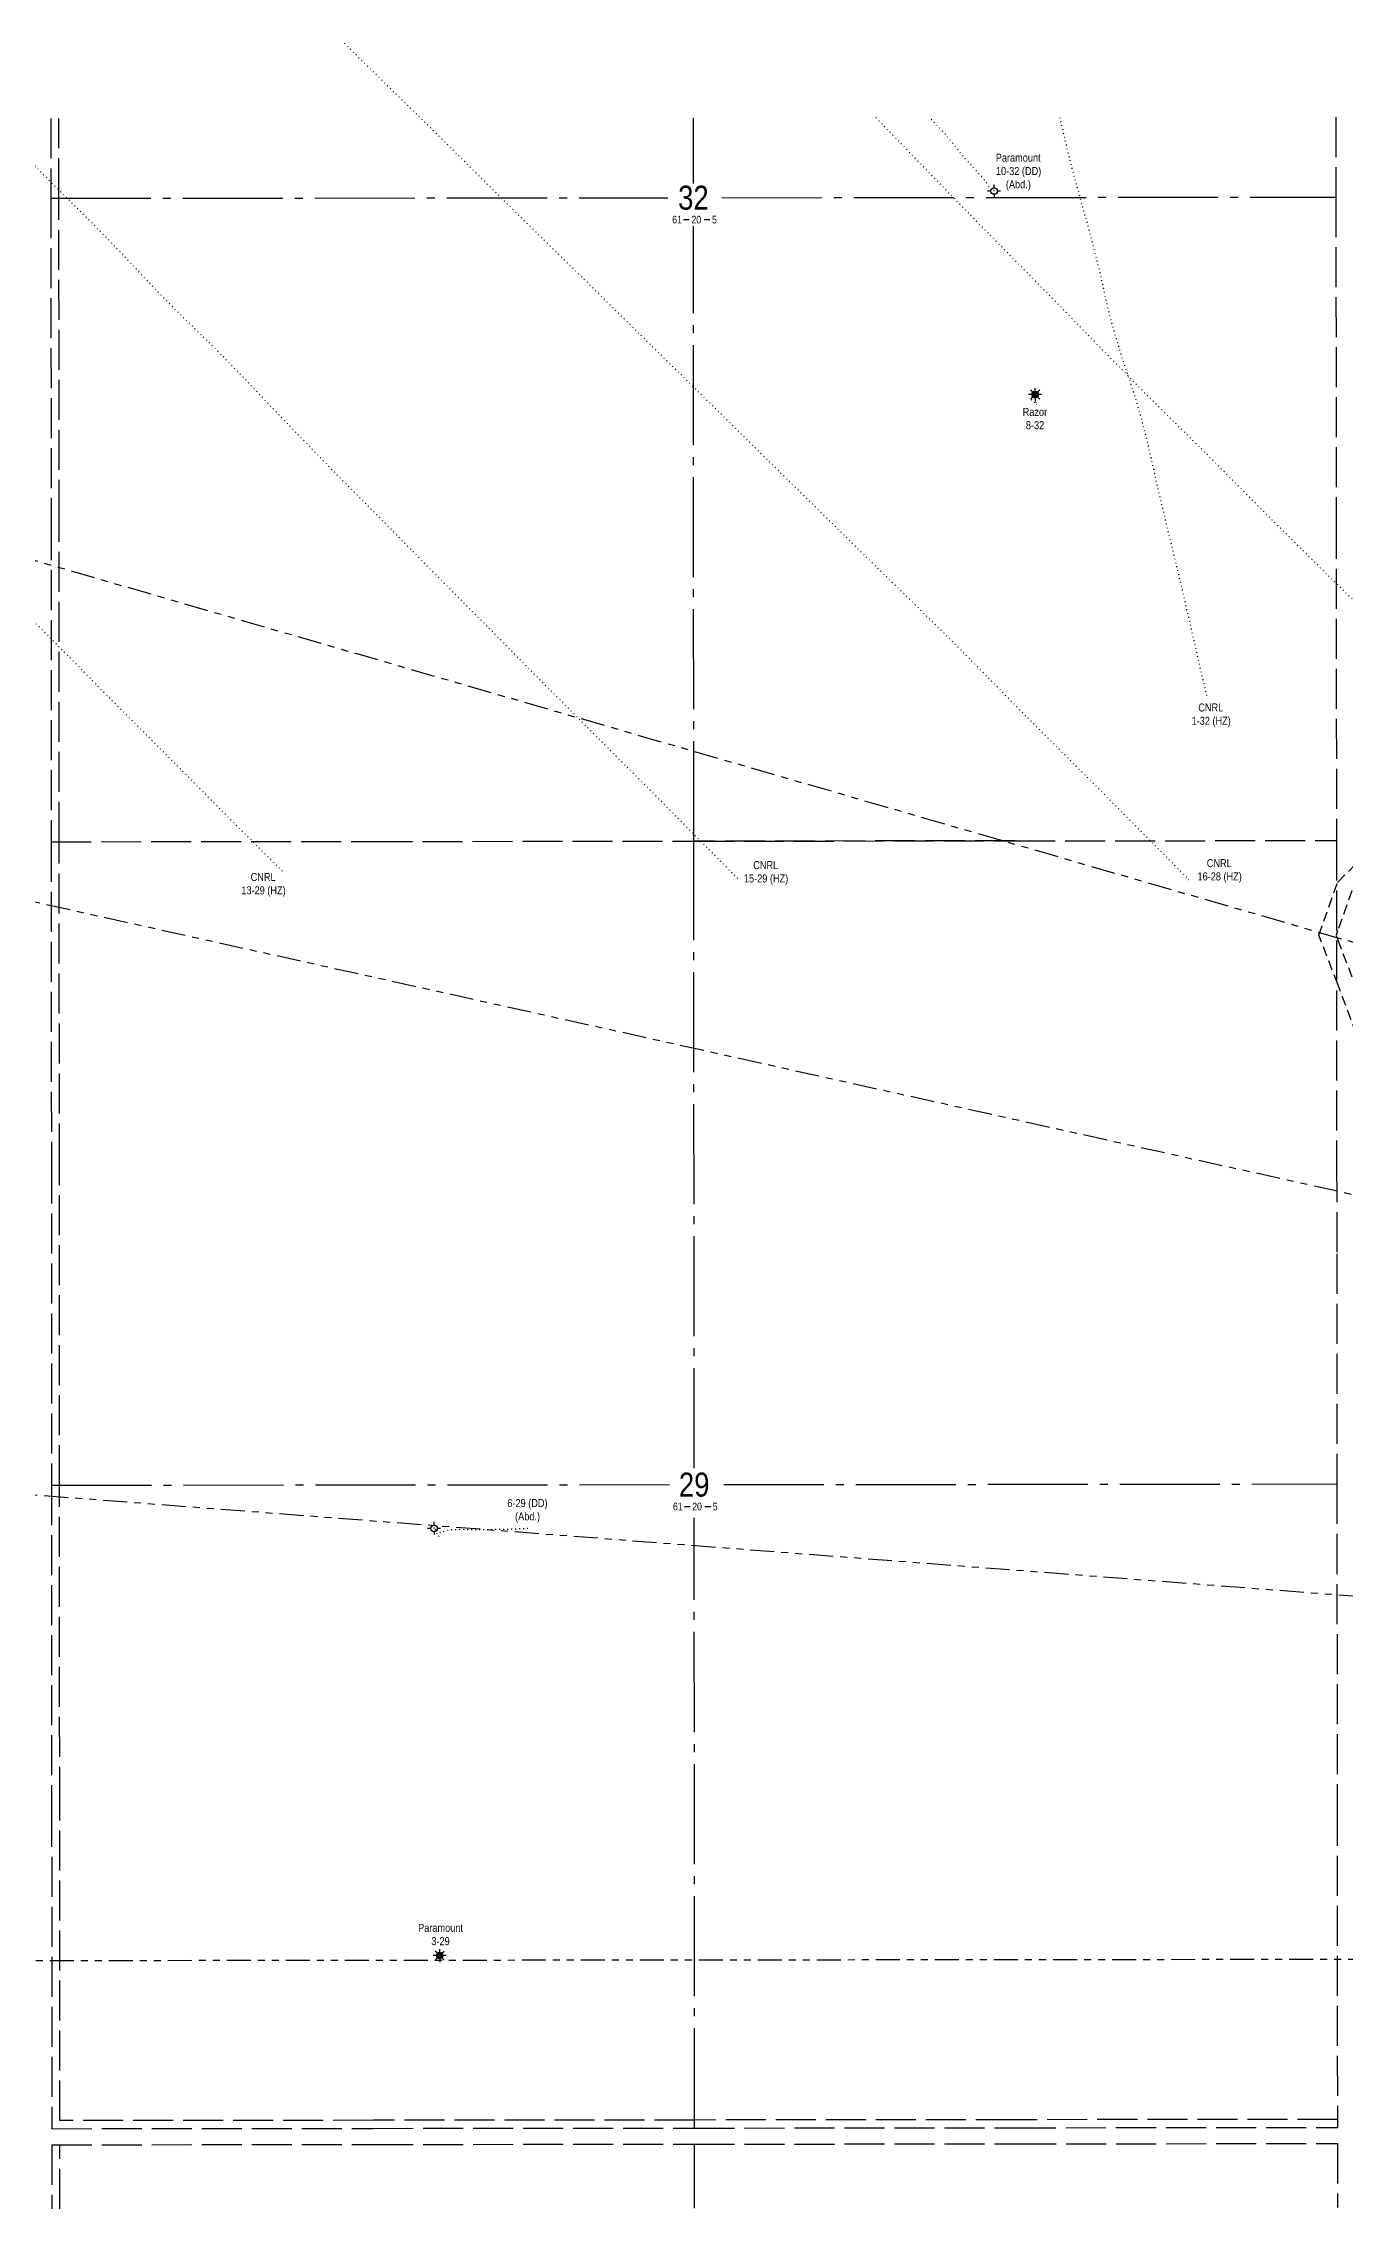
# Model space of a CAD drawing. Extents: x 493830 to 508605, y 6011694 to 6019262.
# Drawn here: x 501539 to 503165, y 6016556 to 6019262 of the extents above; entities that cross this region are included whole.
import ezdxf
from ezdxf.enums import TextEntityAlignment as Align

# ---------------------------------------------------------------- set-up
doc = ezdxf.new("R2010")
doc.units = 0
doc.header["$LTSCALE"] = 5
for name, pattern in [('foc-ACCESSROAD', [3.75, 2.5, -1.25]), ('foc-DOT', [1, 0.2, -0.8]), ('foc-DRILLPATH', [14.75, 6, -1.75, 1.75, -1.75, 1.75, -1.75]), ('foc-QUARTERLINE', [33, 25, -3, 2, -3]), ('foc-UNSURVEYED', [12.5, 10, -2.5])]:
    doc.linetypes.add(name, pattern=pattern)
for name, color, linetype in [('10', 1, 'Continuous'), ('9', 3, 'Continuous'), ('AS-DRILL-T', 8, 'Continuous'), ('DETAIL-HZ-Existing', 8, 'foc-DOT'), ('F-AR', 190, 'foc-ACCESSROAD'), ('F-WS-S', 8, 'Continuous'), ('L-SECLBL', 7, 'Continuous'), ('L-SECQ', 8, 'foc-QUARTERLINE'), ('L-USEC', 7, 'foc-UNSURVEYED'), ('P-PDRILLPATH', 12, 'foc-DRILLPATH')]:
    doc.layers.add(name, color=color, linetype=linetype)
doc.styles.add('80L', font='ARIALN.TTF', dxfattribs={"height": 10})
doc.styles.add('SIMPLEX', font='ARIALN.TTF')

# ---------------------------------------------------------------- blocks, each defined once
blk = doc.blocks.new('L-SECLBL')
at = {"layer": '9', "color": 7}
for p, q in [((-5.1, -27.8), (-12.3, -27.8)), ((20.7, -27.8), (13.5, -27.8))]:
    blk.add_line(p, q, dxfattribs=at)
at = {"layer": '10', "color": 2, "style": 'SIMPLEX'}
blk.add_attdef('SEC', text='', height=30, dxfattribs=at).set_placement((0, 0), align=Align.MIDDLE)
at = {"layer": '10', "color": 5, "style": '80L'}
blk.add_attdef('TWP', text='', height=9.5, dxfattribs=at).set_placement((-14.4, -27.4), align=Align.MIDDLE_RIGHT)
blk.add_attdef('RGE', text='', height=9.5, dxfattribs=at).set_placement((3.6, -27.4), align=Align.MIDDLE_CENTER)
blk.add_attdef('MER', text='', height=9.5, dxfattribs=at).set_placement((23.2, -27.4), align=Align.MIDDLE_LEFT)
blk = doc.blocks.new('GAS')
h = blk.add_hatch(color=255)
h.dxf.hatch_style = 1
edge = h.paths.add_edge_path()
edge.add_arc((0, 0), 0.9, 0, 360)
for p, q in [((-0.81, 0), (-1.62, 0)), ((-0.57, 0.57), (-1.14, 1.14)), ((0, 0.81), (0, 1.62)), ((0.57, 0.57), (1.14, 1.14)), ((1.62, 0), (0.81, 0)), ((-0.57, -0.57), (-1.14, -1.14)), ((0, -0.81), (0, -1.62)), ((1.14, -1.14), (0.57, -0.57))]:
    blk.add_line(p, q)
blk.add_circle((0, 0), 0.8)
blk = doc.blocks.new('GABD')
for p, q in [((-0.81, 0), (-1.62, 0)), ((0, 0.81), (0, 1.62)), ((1.62, 0), (0.81, 0)), ((0, -0.81), (0, -1.62))]:
    blk.add_line(p, q)
blk.add_circle((0, 0), 0.8)

msp = doc.modelspace()

# ---------------------------------------------------------------- linework, layer by layer
at = {"layer": 'DETAIL-HZ-Existing', "flags": 128}
for points in [[(500804.728, 6019261.574), (500829.963, 6019236.81), (500868.975, 6019198.002), (500908.507, 6019158.844), (500928.298, 6019139.516), (500987.351, 6019081.649), (501006.562, 6019062.39), (501026.454, 6019042.641), (501065.646, 6019003.853), (501105.118, 6018965.005), (501144.77, 6018926.417), (501204.413, 6018868.711), (501224.214, 6018849.392), (501243.715, 6018829.773), (501263.306, 6018809.934), (501358.272, 6018712.279), (501415.705, 6018652.702), (501454.207, 6018612.755), (501473.358, 6018592.966), (501513.671, 6018552.708), (501532.091, 6018534.579), (501570.944, 6018495.691), (501609.856, 6018455.863), (501629.397, 6018436.204), (501649.118, 6018416.755), (501668.599, 6018397.096), (501688.03, 6018377.487), (501727.142, 6018338.25), (501746.543, 6018318.601), (501785.586, 6018279.373), (501805.297, 6018259.844), (501815.137, 6018250.084), (501839.788, 6018225.406)], [(501376.986, 6019261.996), (501385.467, 6019253.728), (501405.418, 6019234.229), (501424.659, 6019214.59), (501443.74, 6019194.561), (501462.701, 6019174.942), (501482.282, 6019155.123), (501501.973, 6019135.654), (501521.295, 6019116.285), (501540.806, 6019096.356), (501560.457, 6019076.707), (501579.878, 6019057.509), (501599.669, 6019037.81), (501619.04, 6019018.041), (501638.121, 6018998.102), (501656.032, 6018978.983), (501675.044, 6018958.894), (501694.425, 6018939.115), (501713.926, 6018919.496), (501733.167, 6018900.697), (501753.068, 6018881.388), (501791.73, 6018841.901), (501810.691, 6018821.752), (501829.752, 6018801.653), (501848.924, 6018781.724), (501868.135, 6018762.005), (501887.306, 6018742.036), (501906.497, 6018722.197), (501926.088, 6018702.668), (501965.01, 6018663.49), (502022.434, 6018605.054), (502061.486, 6018565.806), (502080.967, 6018546.197), (502100.418, 6018526.568), (502119.889, 6018506.919), (502139.48, 6018487.03), (502158.961, 6018467.382), (502178.502, 6018447.773), (502197.774, 6018428.474), (502217.495, 6018408.615), (502236.966, 6018389.016), (502256.607, 6018369.397), (502276.188, 6018349.798), (502295.779, 6018330.289), (502315.27, 6018310.69), (502333.661, 6018292.001), (502353.102, 6018272.402), (502372.604, 6018252.784), (502382.254, 6018243.054), (502407.726, 6018217.216)], [(501915.221, 6019262.393), (501934.527, 6019242.985), (502013.512, 6019165.79), (502033.193, 6019146.361), (502111.687, 6019068.445), (502151.02, 6019029.768), (502170.541, 6019010.639), (502210.083, 6018971.901), (502229.974, 6018952.242), (502308.729, 6018874.647), (502328.56, 6018855.188), (502348.271, 6018835.799), (502368.032, 6018816.43), (502386.663, 6018798.172), (502406.154, 6018778.853), (502425.735, 6018759.414), (502445.587, 6018739.925), (502465.178, 6018720.676), (502524.501, 6018662.44), (502583.314, 6018604.533), (502603.326, 6018584.984), (502617.016, 6018571.735), (502662.669, 6018526.828), (502682.14, 6018507.339), (502701.761, 6018487.57), (502720.402, 6018468.711), (502740.014, 6018448.742), (502759.145, 6018429.273), (502837.329, 6018351.028), (502856.85, 6018331.629), (502876.472, 6018311.82), (502895.933, 6018292.181), (502944.666, 6018243.104), (502970.257, 6018217.076)], [(502579.382, 6019169.562), (502611.619, 6019136.053), (502650.191, 6019096.156), (502688.713, 6019056.658), (502707.985, 6019036.969), (502727.326, 6019017.35), (502746.517, 6018997.862), (502803.99, 6018939.325), (502842.633, 6018899.747), (502861.934, 6018879.838), (502920.078, 6018820.662), (502959.49, 6018781.874), (502998.632, 6018743.057), (503056.926, 6018684.21), (503116.199, 6018625.204), (503135.87, 6018605.725), (503175.363, 6018566.917), (503195.044, 6018547.638), (503214.715, 6018528.2), (503253.567, 6018489.862), (503312.691, 6018431.715), (503352.163, 6018393.008), (503371.734, 6018373.549), (503430.518, 6018315.043), (503450.159, 6018295.684), (503469.98, 6018276.215), (503489.581, 6018257.156), (503509.422, 6018237.767), (503531.314, 6018216.289)], [(502727.004, 6019077.645), (502727.004, 6019077.845), (502727.003, 6019078.095), (502726.993, 6019078.295), (502726.703, 6019078.375), (502726.663, 6019078.445), (502726.553, 6019078.525), (502726.403, 6019078.555), (502726.203, 6019078.494), (502726.143, 6019078.444), (502726.083, 6019078.544), (502725.933, 6019078.654), (502725.713, 6019078.674), (502725.483, 6019078.614), (502725.293, 6019078.504), (502725.143, 6019078.404), (502724.993, 6019078.354), (502724.863, 6019078.354), (502724.723, 6019078.354), (502724.583, 6019078.253), (502724.443, 6019078.243), (502724.203, 6019078.343), (502723.863, 6019078.693), (502723.243, 6019079.443), (502722.602, 6019080.532), (502721.701, 6019081.842), (502720.4, 6019084.041), (502718.538, 6019086.74), (502716.297, 6019089.649), (502713.895, 6019092.657), (502711.283, 6019095.736), (502708.431, 6019098.934), (502705.409, 6019102.112), (502702.407, 6019105.23), (502699.685, 6019108.429), (502696.884, 6019111.527), (502694.062, 6019114.725), (502691.28, 6019117.764), (502688.528, 6019120.862), (502685.836, 6019124.22), (502683.174, 6019127.819), (502680.172, 6019131.467), (502677.179, 6019135.235), (502674.167, 6019139.064), (502670.835, 6019143.032), (502667.392, 6019147.05), (502663.96, 6019150.928), (502660.558, 6019154.635), (502657.226, 6019158.204), (502653.924, 6019161.672), (502650.742, 6019165.09), (502647.73, 6019168.478), (502646.732, 6019169.626)], [(502808.813, 6019169.78), (502810.525, 6019162.669), (502812.741, 6019153.26), (502814.946, 6019143.851), (502817.201, 6019134.432), (502819.476, 6019125.024), (502821.731, 6019115.635), (502824.126, 6019106.256), (502826.691, 6019096.937), (502829.286, 6019087.629), (502831.851, 6019078.29), (502834.376, 6019068.962), (502836.942, 6019059.643), (502839.547, 6019050.344), (502842.162, 6019041.046), (502844.787, 6019031.717), (502847.302, 6019022.389), (502849.727, 6019013.01), (502852.112, 6019003.631), (502854.477, 6018994.243), (502856.852, 6018984.884), (502859.167, 6018975.495), (502861.363, 6018966.066), (502863.478, 6018956.627), (502865.513, 6018947.169), (502867.578, 6018937.71), (502869.853, 6018928.321), (502872.298, 6018918.972), (502874.783, 6018909.664), (502877.388, 6018900.345), (502880.173, 6018891.087), (502883.018, 6018881.858), (502885.873, 6018872.6), (502888.768, 6018863.391), (502891.853, 6018854.193), (502894.978, 6018845.055), (502898.003, 6018835.896), (502900.998, 6018826.688), (502903.843, 6018817.46), (502906.599, 6018808.211), (502909.304, 6018798.942), (502911.889, 6018789.614), (502914.354, 6018780.275), (502916.679, 6018770.867), (502918.904, 6018761.478), (502921.099, 6018752.039), (502923.234, 6018742.62), (502925.359, 6018733.181), (502927.475, 6018723.762), (502929.59, 6018714.323), (502931.745, 6018704.875), (502933.98, 6018695.466), (502936.305, 6018686.067), (502938.55, 6018676.658), (502940.685, 6018667.25), (502942.92, 6018657.851), (502945.276, 6018648.462), (502947.591, 6018639.113), (502949.816, 6018629.685), (502952.031, 6018620.276), (502954.326, 6018610.887), (502956.661, 6018601.518), (502958.966, 6018592.14), (502961.201, 6018582.751), (502963.356, 6018573.402), (502965.522, 6018563.883), (502967.637, 6018554.464), (502969.832, 6018545.065), (502972.047, 6018535.657), (502974.182, 6018526.248), (502976.367, 6018516.829), (502978.552, 6018507.4), (502980.668, 6018497.981), (502982.783, 6018488.552), (502984.938, 6018479.114), (502987.133, 6018469.685), (502989.368, 6018460.286), (502993.317, 6018444.168)], [(502778.284, 6018823.432), (502778.284, 6018823.362), (502778.224, 6018823.242), (502778.184, 6018823.182), (502778.144, 6018823.162), (502778.104, 6018823.152), (502778.094, 6018823.132), (502778.134, 6018823.112), (502778.144, 6018823.102), (502778.394, 6018823.112), (502778.194, 6018823.142), (502778.214, 6018823.182), (502778.244, 6018823.202), (502778.254, 6018823.192), (502778.244, 6018823.172), (502778.224, 6018823.162), (502778.154, 6018823.132), (502777.984, 6018822.932), (502777.725, 6018822.592), (502777.545, 6018822.201), (502777.375, 6018821.791), (502777.135, 6018821.461), (502777.015, 6018821.191), (502777.016, 6018820.921), (502777.006, 6018820.631), (502776.946, 6018820.361), (502776.726, 6018820.021), (502776.396, 6018819.641), (502776.057, 6018819.231), (502775.697, 6018818.84), (502775.337, 6018818.45), (502774.977, 6018818.06), (502774.678, 6018817.72), (502774.528, 6018817.44), (502774.358, 6018817.26), (502774.338, 6018817.179), (502774.378, 6018817.179), (502774.378, 6018817.2), (502774.378, 6018817.22), (502774.358, 6018817.31), (502774.388, 6018817.44), (502774.438, 6018817.53), (502774.458, 6018817.56), (502774.448, 6018817.64), (502774.458, 6018817.72), (502774.317, 6018817.78), (502773.998, 6018817.719), (502773.728, 6018817.369), (502773.878, 6018816.639), (502774.439, 6018815.81), (502775.189, 6018815.1), (502776.02, 6018814.431), (502776.87, 6018813.801), (502777.92, 6018813.182), (502779.09, 6018812.792), (502779.97, 6018813.283), (502780.04, 6018814.363), (502779.499, 6018814.453), (502779.07, 6018813.832), (502778.95, 6018813.112), (502778.941, 6018812.392), (502778.981, 6018811.892), (502779.041, 6018811.492), (502779.082, 6018811.092), (502779.142, 6018810.792), (502779.102, 6018810.552), (502779.092, 6018810.602), (502779.192, 6018810.852), (502779.361, 6018811.153), (502779.441, 6018811.453), (502779.571, 6018811.533), (502779.831, 6018811.543), (502780.091, 6018811.553)], [(502027.126, 6017406.174), (502027.126, 6017406.244), (502027.126, 6017406.494), (502027.125, 6017406.864), (502027.125, 6017407.224), (502027.125, 6017407.534), (502027.125, 6017407.224), (502027.125, 6017406.894), (502027.126, 6017406.594), (502027.126, 6017406.134), (502027.126, 6017405.804), (502027.126, 6017405.794), (502027.646, 6017406.204), (502028.386, 6017405.935), (502028.897, 6017404.245), (502029.818, 6017401.225), (502031.429, 6017397.896), (502033.07, 6017396.437), (502033.61, 6017396.897), (502033.729, 6017398.617), (502034.018, 6017400.107), (502034.378, 6017400.757), (502034.538, 6017400.997), (502034.708, 6017401.197), (502035.038, 6017401.377), (502035.618, 6017401.568), (502036.408, 6017401.758), (502037.418, 6017401.978), (502038.587, 6017402.249), (502039.907, 6017402.69), (502041.467, 6017403.28), (502043.177, 6017403.801), (502044.917, 6017404.222), (502046.906, 6017404.553), (502049.166, 6017404.794), (502051.506, 6017404.945), (502053.936, 6017404.966), (502056.646, 6017405.007), (502059.586, 6017405.108), (502062.646, 6017405.14), (502065.896, 6017405.051), (502069.366, 6017404.983), (502073.136, 6017405.004), (502077.086, 6017404.926), (502080.966, 6017404.808), (502084.926, 6017404.76), (502088.866, 6017404.701), (502092.836, 6017404.783), (502096.876, 6017404.925), (502101.106, 6017405.027), (502105.266, 6017405.148), (502109.466, 6017405.25), (502113.446, 6017405.322), (502117.396, 6017405.394), (502125.416, 6017405.657), (502129.376, 6017405.819), (502134.696, 6017406.021), (502144.476, 6017406.386)]]:
    msp.add_lwpolyline(points, dxfattribs=at)
at = {"layer": 'F-AR'}
for points in [[(503186.596, 6018007.042), (503156.377, 6018086.267), (503133.019, 6018147.504), (503156.28, 6018213.341), (503156.543, 6018214.085), (503186.415, 6018244.253)], [(503173.912, 6018203.195), (503156.326, 6018153.421), (503154.329, 6018147.768), (503156.334, 6018142.507), (503186.553, 6018063.284)]]:
    msp.add_lwpolyline(points, dxfattribs=at)
at = {"layer": 'L-SECQ', "flags": 128}
for points in [[(502351.196, 6019087.146), (502351.146, 6019169.345)], [(501548.252, 6019068.707), (502319.092, 6019069.406)], [(502386.87, 6019069.467), (503154.164, 6019070.162)], [(502351.695, 6018265.216), (502351.228, 6019034.022)], [(502352.172, 6017481.343), (502351.695, 6018265.216)], [(501548.981, 6017460.231), (502321.392, 6017460.965)], [(502389.202, 6017461.029), (503155.391, 6017461.757)], [(502352.674, 6016656.776), (502352.21, 6017419.37)], [(502352.734, 6016556.788), (502352.686, 6016636.67)]]:
    msp.add_lwpolyline(points, dxfattribs=at)
at = {"layer": 'L-USEC'}
for p, q in [((501548.207, 6019168.582), (501548.252, 6019068.698)), ((501558.305, 6019068.717), (501558.259, 6019168.591)), ((503154.088, 6019170.109), (503154.164, 6019070.162)), ((501548.252, 6019068.698), (501548.436, 6018666.58)), ((501558.488, 6018666.598), (501558.305, 6019068.717)), ((503154.164, 6019070.162), (503154.471, 6018668.062)), ((501548.436, 6018666.58), (501548.617, 6018264.461)), ((501558.669, 6018264.479), (501558.488, 6018666.598)), ((503154.471, 6018668.062), (503154.778, 6018265.959)), ((501548.617, 6018264.47), (501950.15, 6018264.842)), ((501548.617, 6018264.461), (501548.799, 6017862.34)), ((501558.851, 6017862.361), (501558.669, 6018264.479)), ((501950.15, 6018264.842), (502351.695, 6018265.216)), ((502351.695, 6018265.216), (502753.237, 6018265.587)), ((502753.237, 6018265.587), (502351.695, 6018265.216)), ((502753.237, 6018265.587), (503154.778, 6018265.959)), ((503154.778, 6018265.959), (503155.085, 6017863.858)), ((501548.799, 6017862.34), (501548.981, 6017460.221)), ((501559.033, 6017460.24), (501558.851, 6017862.361)), ((503155.085, 6017863.858), (503155.172, 6017749.455)), ((503155.172, 6017749.455), (503155.391, 6017461.757)), ((501548.981, 6017460.221), (501549.163, 6017058.097)), ((501559.215, 6017058.119), (501559.033, 6017460.24)), ((503155.391, 6017461.757), (503155.697, 6017059.651)), ((501549.163, 6017058.097), (501549.345, 6016655.997)), ((501559.393, 6016666.058), (501559.215, 6017058.119)), ((503155.697, 6017059.651), (503156.004, 6016657.556)), ((501549.345, 6016655.997), (501950.995, 6016656.386)), ((501950.999, 6016666.438), (501559.393, 6016666.058)), ((501950.995, 6016656.386), (502352.666, 6016656.776)), ((502352.667, 6016666.829), (501950.999, 6016666.438)), ((502352.666, 6016656.776), (502754.333, 6016657.166)), ((502754.332, 6016667.219), (502352.667, 6016666.829)), ((503155.996, 6016667.608), (502754.332, 6016667.219)), ((502754.333, 6016657.166), (503156.004, 6016657.556)), ((501549.354, 6016635.89), (501951.014, 6016636.28)), ((501549.354, 6016635.89), (501549.391, 6016555.992)), ((501559.443, 6016556.001), (501559.406, 6016635.9)), ((501951.014, 6016636.28), (502352.686, 6016636.67)), ((502352.686, 6016636.67), (502754.353, 6016637.06)), ((502754.353, 6016637.06), (503156.019, 6016637.45)), ((503156.019, 6016637.45), (503156.08, 6016557.585))]:
    msp.add_line(p, q, dxfattribs=at)
at = {"layer": 'P-PDRILLPATH', "flags": 128}
for points in [[(504427.402, 6016743.804), (504216.805, 6017837.172), (500192.074, 6019002.72)], [(504434.718, 6016743.843), (504551.969, 6017517.654), (499822.205, 6018567.702)], [(504442.034, 6016743.882), (504902.282, 6017188.982), (500022.331, 6017563.318)], [(504449.412, 6016743.927), (504572.642, 6016868.829), (500022.412, 6016864.315)]]:
    msp.add_lwpolyline(points, dxfattribs=at)

# ---------------------------------------------------------------- block references
at = {"layer": 'AS-DRILL-T', "xscale": 4.999999999999975, "yscale": 4.999999999999975, "zscale": 4.999999999999975}
for p in [(502727.004, 6019077.645), (502027.126, 6017406.174)]:
    msp.add_blockref('GABD', p, dxfattribs=at)
at = {"layer": 'F-WS-S', "xscale": 4.999999999999975, "yscale": 4.999999999999975, "zscale": 4.999999999999975}
for p in [(502778.284, 6018823.432), (502034.129, 6016872.322)]:
    msp.add_blockref('GAS', p, dxfattribs=at)
at = {"layer": 'L-SECLBL'}
for p, values in [((502351.206, 6019069.435), {'SEC': '32', 'TWP': '61', 'RGE': '20', 'MER': '5'}), ((502352.184, 6017460.994), {'SEC': '29', 'TWP': '61', 'RGE': '20', 'MER': '5'})]:
    msp.add_blockref('L-SECLBL', p, dxfattribs=at).add_auto_attribs(values)

# ---------------------------------------------------------------- texts
at = {"layer": 'AS-DRILL-T', "attachment_point": 1, "style": '80L'}
for s, width, gutter_width, insert, char_height in [('\\pi7.85857;Paramount\\P\\pi8.04274;10-32 (DD)\\P\\pi20.4984;(Abd.)', 70.80581, 50, (502721.212, 6019124.475), 10), ('\\pi12.2942;CNRL\\P\\pi3.85286;1-32 (HZ)', 54.78622, 50, (502969.909, 6018437.297), 10), ('\\pi12.2942;CNRL\\P\\pi0.66733;13-29 (HZ)', 54.78622, 50, (501785.598, 6018225.399), 10), ('\\pi12.2942;CNRL\\P\\pi0.66733;15-29 (HZ)', 54.78622, 50, (502413.664, 6018240.285), 10), ('\\pi12.2942;CNRL\\P\\pi0.66733;16-28 (HZ)', 54.78622, 50, (502980.522, 6018242.8), 10), ('\\pi0.25791;6-29 (DD)\\P\\pi9.93214;(Abd.)', 49.65737, 49.973, (502118.42, 6017442.931), 9.99466)]:
    msp.add_mtext_dynamic_manual_height_columns(s, width=width, gutter_width=gutter_width, heights=[0], dxfattribs=dict(at, insert=insert, char_height=char_height))
at = {"layer": 'F-WS-S', "attachment_point": 1, "style": '80L'}
for s, width, gutter_width, insert, char_height in [('\\pi-2.33156;Razor\\P\\pi1.64994;8-32', 25.15042, 49.973, (502765.049, 6018806.716), 9.99466), ('\\pi0.48997;Paramount\\P\\pi17.05887;3-29', 56.06862, 50, (502006.657, 6016912.013), 10)]:
    msp.add_mtext_dynamic_manual_height_columns(s, width=width, gutter_width=gutter_width, heights=[0], dxfattribs=dict(at, insert=insert, char_height=char_height))

doc.saveas('drawing.dxf')
